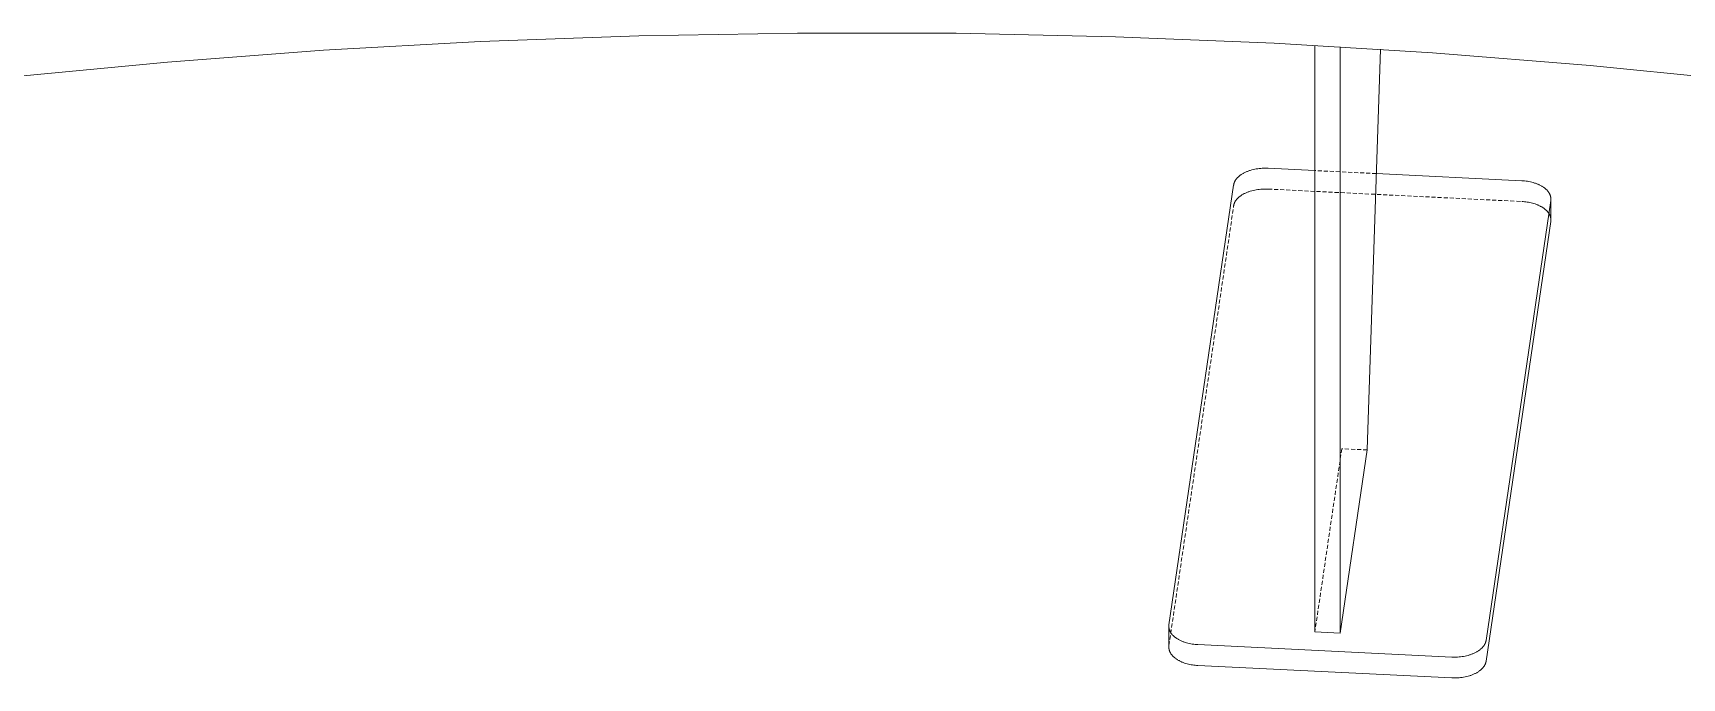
# Model space of a CAD drawing. Header units: millimetres. Extents: x -427 to 4679, y -324 to 2971.
# Drawn here: x 3155 to 3674, y 1145 to 1348 of the extents above; entities that cross this region are included whole.
import ezdxf

# ---------------------------------------------------------------- set-up
doc = ezdxf.new("R2010")
doc.units = ezdxf.units.MM
doc.linetypes.add('HIDDEN', pattern=[1.905, 1.27, -0.635])
doc.layers.add('ZANO_R', color=7, linetype='Continuous', lineweight=0)
doc.layers.add('ZANO_R_przerywana', color=7, linetype='HIDDEN', lineweight=0)

msp = doc.modelspace()

# ---------------------------------------------------------------- linework, layer by layer
at = {"layer": 'ZANO_R'}
for p, q in [((3395.6, 1347.89), (3345.75, 1347.03)), ((3445.55, 1347.79), (3395.6, 1347.89)), ((3495.52, 1346.72), (3445.55, 1347.79)), ((3246.72, 1342.46), (3197.68, 1338.77)), ((3296.1, 1345.22), (3246.72, 1342.46)), ((3345.75, 1347.03), (3296.1, 1345.22)), ((3545.42, 1344.68), (3495.52, 1346.72)), ((3595.19, 1341.68), (3545.42, 1344.68)), ((3558.2, 1159.84), (3558.2, 1344)), ((3566.17, 1159.45), (3566.17, 1343.55)), ((3578.8, 1342.78), (3574.63, 1216.98)), ((3197.68, 1338.77), (3149.07, 1334.17)), ((3644.72, 1337.72), (3595.19, 1341.68)), ((3693.94, 1332.82), (3644.72, 1337.72)), ((3532.74, 1300.48), (3532.73, 1300.41)), ((3532.76, 1300.54), (3532.74, 1300.48)), ((3532.77, 1300.61), (3532.76, 1300.54)), ((3532.79, 1300.67), (3532.77, 1300.61)), ((3532.81, 1300.74), (3532.79, 1300.67)), ((3532.84, 1300.8), (3532.81, 1300.74)), ((3532.86, 1300.87), (3532.84, 1300.8)), ((3532.88, 1300.93), (3532.86, 1300.87)), ((3532.91, 1301), (3532.88, 1300.93)), ((3532.94, 1301.06), (3532.91, 1301)), ((3532.97, 1301.13), (3532.94, 1301.06)), ((3533, 1301.19), (3532.97, 1301.13)), ((3533.03, 1301.26), (3533, 1301.19)), ((3533.06, 1301.33), (3533.03, 1301.26)), ((3533.1, 1301.39), (3533.06, 1301.33)), ((3533.13, 1301.46), (3533.1, 1301.39)), ((3533.21, 1301.59), (3533.13, 1301.46)), ((3533.3, 1301.72), (3533.21, 1301.59)), ((3533.38, 1301.85), (3533.3, 1301.72)), ((3533.48, 1301.98), (3533.38, 1301.85)), ((3533.58, 1302.11), (3533.48, 1301.98)), ((3533.69, 1302.24), (3533.58, 1302.11)), ((3533.8, 1302.37), (3533.69, 1302.24)), ((3533.92, 1302.49), (3533.8, 1302.37)), ((3534.05, 1302.62), (3533.92, 1302.49)), ((3534.18, 1302.74), (3534.05, 1302.62)), ((3534.32, 1302.87), (3534.18, 1302.74)), ((3534.46, 1302.99), (3534.32, 1302.87)), ((3534.61, 1303.11), (3534.46, 1302.99)), ((3534.76, 1303.22), (3534.61, 1303.11)), ((3534.93, 1303.34), (3534.76, 1303.22)), ((3535.09, 1303.45), (3534.93, 1303.34)), ((3535.26, 1303.56), (3535.09, 1303.45)), ((3535.44, 1303.67), (3535.26, 1303.56)), ((3535.62, 1303.78), (3535.44, 1303.67)), ((3535.81, 1303.88), (3535.62, 1303.78)), ((3536, 1303.98), (3535.81, 1303.88)), ((3536.19, 1304.08), (3536, 1303.98)), ((3536.39, 1304.18), (3536.19, 1304.08)), ((3536.6, 1304.27), (3536.39, 1304.18)), ((3536.81, 1304.36), (3536.6, 1304.27)), ((3537.02, 1304.44), (3536.81, 1304.36)), ((3537.23, 1304.52), (3537.02, 1304.44)), ((3537.45, 1304.6), (3537.23, 1304.52)), ((3537.67, 1304.68), (3537.45, 1304.6)), ((3537.9, 1304.75), (3537.67, 1304.68)), ((3538.35, 1304.88), (3537.9, 1304.75)), ((3538.82, 1305), (3538.35, 1304.88)), ((3539.29, 1305.11), (3538.82, 1305)), ((3539.76, 1305.2), (3539.29, 1305.11)), ((3540.24, 1305.27), (3539.76, 1305.2)), ((3540.71, 1305.33), (3540.24, 1305.27)), ((3541.19, 1305.38), (3540.71, 1305.33)), ((3541.66, 1305.41), (3541.19, 1305.38)), ((3542.13, 1305.43), (3541.66, 1305.41)), ((3542.59, 1305.44), (3542.13, 1305.43)), ((3543.04, 1305.44), (3542.59, 1305.44)), ((3543.49, 1305.42), (3543.04, 1305.44)), ((3558.2, 1304.7), (3543.49, 1305.42)), ((3623.2, 1301.51), (3577.51, 1303.75)), ((3623.64, 1301.48), (3623.2, 1301.51)), ((3624.09, 1301.44), (3623.64, 1301.48)), ((3624.55, 1301.39), (3624.09, 1301.44)), ((3625, 1301.33), (3624.55, 1301.39)), ((3625.46, 1301.25), (3625, 1301.33)), ((3625.91, 1301.15), (3625.46, 1301.25)), ((3626.36, 1301.05), (3625.91, 1301.15)), ((3626.81, 1300.93), (3626.36, 1301.05)), ((3627.25, 1300.79), (3626.81, 1300.93)), ((3627.47, 1300.72), (3627.25, 1300.79)), ((3627.68, 1300.64), (3627.47, 1300.72)), ((3627.9, 1300.56), (3627.68, 1300.64)), ((3628.11, 1300.48), (3627.9, 1300.56)), ((3628.31, 1300.39), (3628.11, 1300.48)), ((3532.68, 1300.16), (3512.36, 1162.09)), ((3532.69, 1300.22), (3532.68, 1300.16)), ((3532.7, 1300.28), (3532.69, 1300.22)), ((3532.71, 1300.35), (3532.7, 1300.28)), ((3532.73, 1300.41), (3532.71, 1300.35)), ((3628.52, 1300.31), (3628.31, 1300.39)), ((3628.72, 1300.21), (3628.52, 1300.31)), ((3628.91, 1300.12), (3628.72, 1300.21)), ((3629.1, 1300.02), (3628.91, 1300.12)), ((3629.29, 1299.92), (3629.1, 1300.02)), ((3629.48, 1299.81), (3629.29, 1299.92)), ((3629.65, 1299.7), (3629.48, 1299.81)), ((3629.83, 1299.59), (3629.65, 1299.7)), ((3630, 1299.48), (3629.83, 1299.59)), ((3630.16, 1299.36), (3630, 1299.48)), ((3630.32, 1299.25), (3630.16, 1299.36)), ((3630.48, 1299.13), (3630.32, 1299.25)), ((3630.62, 1299), (3630.48, 1299.13)), ((3630.77, 1298.88), (3630.62, 1299)), ((3630.9, 1298.75), (3630.77, 1298.88)), ((3631.03, 1298.63), (3630.9, 1298.75)), ((3631.16, 1298.5), (3631.03, 1298.63)), ((3631.28, 1298.37), (3631.16, 1298.5)), ((3631.39, 1298.23), (3631.28, 1298.37)), ((3631.49, 1298.1), (3631.39, 1298.23)), ((3631.59, 1297.97), (3631.49, 1298.1)), ((3631.69, 1297.83), (3631.59, 1297.97)), ((3631.73, 1297.76), (3631.69, 1297.83)), ((3631.77, 1297.69), (3631.73, 1297.76)), ((3631.82, 1297.63), (3631.77, 1297.69)), ((3631.86, 1297.56), (3631.82, 1297.63)), ((3631.89, 1297.49), (3631.86, 1297.56)), ((3631.93, 1297.42), (3631.89, 1297.49)), ((3631.97, 1297.35), (3631.93, 1297.42)), ((3632, 1297.28), (3631.97, 1297.35)), ((3632.03, 1297.21), (3632, 1297.28)), ((3632.06, 1297.15), (3632.03, 1297.21)), ((3632.09, 1297.08), (3632.06, 1297.15)), ((3632.12, 1297.01), (3632.09, 1297.08)), ((3632.14, 1296.94), (3632.12, 1297.01)), ((3632.17, 1296.87), (3632.14, 1296.94)), ((3632.19, 1296.8), (3632.17, 1296.87)), ((3632.21, 1296.73), (3632.19, 1296.8)), ((3632.23, 1296.66), (3632.21, 1296.73)), ((3632.25, 1296.6), (3632.23, 1296.66)), ((3632.26, 1296.53), (3632.25, 1296.6)), ((3632.28, 1296.46), (3632.26, 1296.53)), ((3632.29, 1296.39), (3632.28, 1296.46)), ((3632.31, 1296.32), (3632.29, 1296.39)), ((3632.32, 1296.26), (3632.31, 1296.32)), ((3632.33, 1296.19), (3632.32, 1296.26)), ((3632.32, 1295.27), (3632.33, 1295.33)), ((3632.33, 1296.12), (3632.33, 1296.19)), ((3632.34, 1296.05), (3632.33, 1296.12)), ((3632.33, 1295.4), (3632.34, 1295.46)), ((3632.33, 1295.33), (3632.33, 1295.4)), ((3632.35, 1295.99), (3632.34, 1296.05)), ((3632.34, 1295.46), (3632.35, 1295.53)), ((3632.35, 1295.92), (3632.35, 1295.99)), ((3632.35, 1295.85), (3632.35, 1295.92)), ((3632.35, 1295.79), (3632.35, 1295.85)), ((3632.35, 1295.72), (3632.35, 1295.79)), ((3632.35, 1295.66), (3632.35, 1295.72)), ((3632.35, 1295.66), (3632.35, 1289.23)), ((3632.35, 1295.59), (3632.35, 1295.66)), ((3632.35, 1295.53), (3632.35, 1295.59)), ((3612, 1157.2), (3632.32, 1295.27)), ((3632.32, 1288.74), (3612, 1150.67)), ((3632.32, 1288.74), (3632.33, 1288.83)), ((3632.33, 1288.83), (3632.34, 1288.93)), ((3632.34, 1288.93), (3632.35, 1289.03)), ((3632.35, 1289.13), (3632.35, 1289.23)), ((3632.35, 1289.03), (3632.35, 1289.13)), ((3574.63, 1216.98), (3566.17, 1159.45)), ((3512.32, 1161.64), (3512.33, 1161.7)), ((3512.32, 1161.57), (3512.32, 1161.64)), ((3512.32, 1155.07), (3512.32, 1161.57)), ((3512.33, 1161.5), (3512.32, 1161.57)), ((3512.33, 1161.83), (3512.34, 1161.9)), ((3512.33, 1161.77), (3512.33, 1161.83)), ((3512.33, 1161.7), (3512.33, 1161.77)), ((3512.33, 1161.44), (3512.33, 1161.5)), ((3512.33, 1161.37), (3512.33, 1161.44)), ((3512.34, 1161.3), (3512.33, 1161.37)), ((3512.34, 1161.96), (3512.35, 1162.03)), ((3512.34, 1161.9), (3512.34, 1161.96)), ((3512.34, 1161.24), (3512.34, 1161.3)), ((3512.35, 1161.17), (3512.34, 1161.24)), ((3512.35, 1162.03), (3512.36, 1162.09)), ((3512.36, 1161.1), (3512.35, 1161.17)), ((3512.37, 1161.03), (3512.36, 1161.1)), ((3512.38, 1160.97), (3512.37, 1161.03)), ((3512.4, 1160.9), (3512.38, 1160.97)), ((3512.41, 1160.83), (3512.4, 1160.9)), ((3512.43, 1160.76), (3512.41, 1160.83)), ((3512.45, 1160.69), (3512.43, 1160.76)), ((3512.47, 1160.63), (3512.45, 1160.69)), ((3512.49, 1160.56), (3512.47, 1160.63)), ((3512.51, 1160.49), (3512.49, 1160.56)), ((3512.54, 1160.42), (3512.51, 1160.49)), ((3512.56, 1160.35), (3512.54, 1160.42)), ((3512.59, 1160.28), (3512.56, 1160.35)), ((3512.62, 1160.21), (3512.59, 1160.28)), ((3512.65, 1160.14), (3512.62, 1160.21)), ((3512.68, 1160.08), (3512.65, 1160.14)), ((3512.71, 1160.01), (3512.68, 1160.08)), ((3512.75, 1159.94), (3512.71, 1160.01)), ((3512.78, 1159.87), (3512.75, 1159.94)), ((3512.82, 1159.8), (3512.78, 1159.87)), ((3512.86, 1159.73), (3512.82, 1159.8)), ((3512.9, 1159.66), (3512.86, 1159.73)), ((3512.95, 1159.6), (3512.9, 1159.66)), ((3512.99, 1159.53), (3512.95, 1159.6)), ((3513.08, 1159.39), (3512.99, 1159.53)), ((3513.18, 1159.26), (3513.08, 1159.39)), ((3513.29, 1159.13), (3513.18, 1159.26)), ((3513.4, 1158.99), (3513.29, 1159.13)), ((3513.52, 1158.86), (3513.4, 1158.99)), ((3513.65, 1158.73), (3513.52, 1158.86)), ((3513.78, 1158.6), (3513.65, 1158.73)), ((3513.91, 1158.48), (3513.78, 1158.6)), ((3514.06, 1158.35), (3513.91, 1158.48)), ((3514.2, 1158.23), (3514.06, 1158.35)), ((3514.36, 1158.11), (3514.2, 1158.23)), ((3514.52, 1157.99), (3514.36, 1158.11)), ((3514.68, 1157.88), (3514.52, 1157.99)), ((3514.85, 1157.77), (3514.68, 1157.88)), ((3515.02, 1157.66), (3514.85, 1157.77)), ((3515.2, 1157.55), (3515.02, 1157.66)), ((3515.39, 1157.44), (3515.2, 1157.55)), ((3515.57, 1157.34), (3515.39, 1157.44)), ((3515.77, 1157.24), (3515.57, 1157.34)), ((3515.96, 1157.15), (3515.77, 1157.24)), ((3516.16, 1157.05), (3515.96, 1157.15)), ((3516.37, 1156.96), (3516.16, 1157.05)), ((3516.57, 1156.88), (3516.37, 1156.96)), ((3516.78, 1156.79), (3516.57, 1156.88)), ((3517, 1156.72), (3516.78, 1156.79)), ((3517.21, 1156.64), (3517, 1156.72)), ((3517.43, 1156.57), (3517.21, 1156.64)), ((3517.87, 1156.43), (3517.43, 1156.57)), ((3518.32, 1156.31), (3517.87, 1156.43)), ((3518.77, 1156.2), (3518.32, 1156.31)), ((3519.22, 1156.11), (3518.77, 1156.2)), ((3519.68, 1156.03), (3519.22, 1156.11)), ((3520.13, 1155.97), (3519.68, 1156.03)), ((3520.59, 1155.92), (3520.13, 1155.97)), ((3521.03, 1155.88), (3520.59, 1155.92)), ((3521.48, 1155.85), (3521.03, 1155.88)), ((3521.48, 1155.85), (3601.19, 1151.94)), ((3558.2, 1159.84), (3566.17, 1159.45)), ((3611.2, 1155.38), (3611.29, 1155.51)), ((3611.29, 1155.51), (3611.38, 1155.64)), ((3611.38, 1155.64), (3611.47, 1155.77)), ((3611.47, 1155.77), (3611.54, 1155.9)), ((3611.54, 1155.9), (3611.58, 1155.97)), ((3611.58, 1155.97), (3611.62, 1156.03)), ((3611.62, 1156.03), (3611.65, 1156.1)), ((3611.65, 1156.1), (3611.68, 1156.16)), ((3611.68, 1156.16), (3611.71, 1156.23)), ((3611.71, 1156.23), (3611.74, 1156.29)), ((3611.74, 1156.29), (3611.77, 1156.36)), ((3611.77, 1156.36), (3611.79, 1156.43)), ((3611.79, 1156.43), (3611.82, 1156.49)), ((3611.82, 1156.49), (3611.84, 1156.56)), ((3611.84, 1156.56), (3611.86, 1156.62)), ((3611.86, 1156.62), (3611.88, 1156.69)), ((3611.88, 1156.69), (3611.9, 1156.75)), ((3611.9, 1156.75), (3611.92, 1156.82)), ((3611.92, 1156.82), (3611.94, 1156.88)), ((3611.94, 1156.88), (3611.95, 1156.95)), ((3611.95, 1156.95), (3611.97, 1157.01)), ((3611.97, 1157.01), (3611.98, 1157.07)), ((3611.98, 1157.07), (3611.99, 1157.14)), ((3611.99, 1157.14), (3612, 1157.2)), ((3512.32, 1155.07), (3512.33, 1155.01)), ((3512.33, 1155.01), (3512.33, 1154.94)), ((3512.33, 1154.94), (3512.33, 1154.88)), ((3512.33, 1154.88), (3512.33, 1154.82)), ((3512.33, 1154.82), (3512.34, 1154.76)), ((3512.34, 1154.76), (3512.35, 1154.69)), ((3512.35, 1154.69), (3512.35, 1154.63)), ((3512.35, 1154.63), (3512.36, 1154.57)), ((3512.36, 1154.57), (3512.37, 1154.5)), ((3512.37, 1154.5), (3512.38, 1154.44)), ((3512.38, 1154.44), (3512.4, 1154.37)), ((3512.4, 1154.37), (3512.41, 1154.31)), ((3512.41, 1154.31), (3512.43, 1154.25)), ((3512.43, 1154.25), (3512.44, 1154.18)), ((3512.44, 1154.18), (3512.46, 1154.12)), ((3512.46, 1154.12), (3512.48, 1154.05)), ((3512.48, 1154.05), (3512.5, 1153.99)), ((3512.5, 1153.99), (3512.52, 1153.92)), ((3512.52, 1153.92), (3512.55, 1153.86)), ((3512.55, 1153.86), (3512.57, 1153.79)), ((3512.57, 1153.79), (3512.6, 1153.73)), ((3512.6, 1153.73), (3512.63, 1153.66)), ((3512.63, 1153.66), (3512.65, 1153.6)), ((3512.65, 1153.6), (3512.68, 1153.53)), ((3512.68, 1153.53), (3512.72, 1153.47)), ((3512.72, 1153.47), (3512.75, 1153.41)), ((3512.75, 1153.41), (3512.82, 1153.28)), ((3512.82, 1153.28), (3512.89, 1153.15)), ((3512.89, 1153.15), (3512.98, 1153.02)), ((3512.98, 1153.02), (3513.06, 1152.89)), ((3513.06, 1152.89), (3513.15, 1152.77)), ((3513.15, 1152.77), (3513.25, 1152.64)), ((3513.25, 1152.64), (3513.36, 1152.51)), ((3513.36, 1152.51), (3513.47, 1152.39)), ((3513.47, 1152.39), (3513.58, 1152.27)), ((3513.58, 1152.27), (3513.7, 1152.15)), ((3513.7, 1152.15), (3513.82, 1152.03)), ((3513.82, 1152.03), (3513.95, 1151.91)), ((3513.95, 1151.91), (3514.09, 1151.79)), ((3514.09, 1151.79), (3514.23, 1151.68)), ((3514.23, 1151.68), (3514.38, 1151.57)), ((3514.38, 1151.57), (3514.53, 1151.45)), ((3514.53, 1151.45), (3514.68, 1151.35)), ((3514.68, 1151.35), (3514.84, 1151.24)), ((3514.84, 1151.24), (3515, 1151.14)), ((3515, 1151.14), (3515.17, 1151.03)), ((3515.17, 1151.03), (3515.34, 1150.93)), ((3515.34, 1150.93), (3515.52, 1150.84)), ((3515.52, 1150.84), (3515.7, 1150.74)), ((3515.7, 1150.74), (3515.88, 1150.65)), ((3515.88, 1150.65), (3516.07, 1150.56)), ((3516.07, 1150.56), (3516.26, 1150.48)), ((3516.26, 1150.48), (3516.45, 1150.4)), ((3516.45, 1150.4), (3516.65, 1150.32)), ((3516.65, 1150.32), (3516.85, 1150.24)), ((3516.85, 1150.24), (3517.25, 1150.09)), ((3601.19, 1151.94), (3601.64, 1151.92)), ((3601.64, 1151.92), (3602.09, 1151.92)), ((3602.09, 1151.92), (3602.55, 1151.92)), ((3602.55, 1151.92), (3603.02, 1151.95)), ((3603.02, 1151.95), (3603.49, 1151.98)), ((3603.49, 1151.98), (3603.97, 1152.03)), ((3603.97, 1152.03), (3604.44, 1152.09)), ((3604.44, 1152.09), (3604.92, 1152.16)), ((3604.92, 1152.16), (3605.39, 1152.25)), ((3605.39, 1152.25), (3605.86, 1152.36)), ((3605.86, 1152.36), (3606.33, 1152.48)), ((3606.33, 1152.48), (3606.78, 1152.61)), ((3606.78, 1152.61), (3607.01, 1152.68)), ((3607.01, 1152.68), (3607.23, 1152.76)), ((3607.23, 1152.76), (3607.45, 1152.83)), ((3607.45, 1152.83), (3607.66, 1152.92)), ((3607.66, 1152.92), (3607.87, 1153)), ((3607.87, 1153), (3608.08, 1153.09)), ((3608.08, 1153.09), (3608.28, 1153.18)), ((3608.28, 1153.18), (3608.48, 1153.28)), ((3608.48, 1153.28), (3608.68, 1153.38)), ((3608.68, 1153.38), (3608.87, 1153.48)), ((3608.87, 1153.48), (3609.06, 1153.58)), ((3609.06, 1153.58), (3609.24, 1153.69)), ((3609.24, 1153.69), (3609.42, 1153.79)), ((3609.42, 1153.79), (3609.59, 1153.91)), ((3609.59, 1153.91), (3609.75, 1154.02)), ((3609.75, 1154.02), (3609.91, 1154.13)), ((3609.91, 1154.13), (3610.07, 1154.25)), ((3610.07, 1154.25), (3610.22, 1154.37)), ((3610.22, 1154.37), (3610.36, 1154.49)), ((3610.36, 1154.49), (3610.5, 1154.61)), ((3610.5, 1154.61), (3610.63, 1154.74)), ((3610.63, 1154.74), (3610.76, 1154.86)), ((3610.76, 1154.86), (3610.88, 1154.99)), ((3610.88, 1154.99), (3610.99, 1155.12)), ((3610.99, 1155.12), (3611.1, 1155.25)), ((3611.1, 1155.25), (3611.2, 1155.38)), ((3611.88, 1150.16), (3611.9, 1150.22)), ((3611.9, 1150.22), (3611.92, 1150.29)), ((3611.92, 1150.29), (3611.94, 1150.35)), ((3611.94, 1150.35), (3611.95, 1150.41)), ((3611.95, 1150.41), (3611.97, 1150.48)), ((3611.97, 1150.48), (3611.98, 1150.54)), ((3611.98, 1150.54), (3611.99, 1150.61)), ((3611.99, 1150.61), (3612, 1150.67)), ((3517.25, 1150.09), (3517.66, 1149.96)), ((3517.66, 1149.96), (3518.08, 1149.84)), ((3518.08, 1149.84), (3518.5, 1149.73)), ((3518.5, 1149.73), (3518.93, 1149.64)), ((3518.93, 1149.64), (3519.36, 1149.56)), ((3519.36, 1149.56), (3519.79, 1149.48)), ((3519.79, 1149.48), (3520.21, 1149.43)), ((3520.21, 1149.43), (3520.64, 1149.38)), ((3520.64, 1149.38), (3521.06, 1149.34)), ((3521.06, 1149.34), (3521.48, 1149.32)), ((3601.19, 1145.41), (3521.48, 1149.32)), ((3601.19, 1145.41), (3601.64, 1145.39)), ((3601.64, 1145.39), (3602.09, 1145.39)), ((3602.09, 1145.39), (3602.55, 1145.39)), ((3602.55, 1145.39), (3603.02, 1145.41)), ((3603.02, 1145.41), (3603.49, 1145.45)), ((3603.49, 1145.45), (3603.97, 1145.49)), ((3603.97, 1145.49), (3604.44, 1145.55)), ((3604.44, 1145.55), (3604.92, 1145.63)), ((3604.92, 1145.63), (3605.39, 1145.72)), ((3605.39, 1145.72), (3605.86, 1145.82)), ((3605.86, 1145.82), (3606.33, 1145.94)), ((3606.33, 1145.94), (3606.78, 1146.08)), ((3606.78, 1146.08), (3607.01, 1146.15)), ((3607.01, 1146.15), (3607.23, 1146.22)), ((3607.23, 1146.22), (3607.45, 1146.3)), ((3607.45, 1146.3), (3607.66, 1146.38)), ((3607.66, 1146.38), (3607.87, 1146.47)), ((3607.87, 1146.47), (3608.08, 1146.56)), ((3608.08, 1146.56), (3608.28, 1146.65)), ((3608.28, 1146.65), (3608.48, 1146.75)), ((3608.48, 1146.75), (3608.68, 1146.84)), ((3608.68, 1146.84), (3608.87, 1146.94)), ((3608.87, 1146.94), (3609.06, 1147.05)), ((3609.06, 1147.05), (3609.24, 1147.15)), ((3609.24, 1147.15), (3609.42, 1147.26)), ((3609.42, 1147.26), (3609.59, 1147.37)), ((3609.59, 1147.37), (3609.75, 1147.49)), ((3609.75, 1147.49), (3609.91, 1147.6)), ((3609.91, 1147.6), (3610.07, 1147.72)), ((3610.07, 1147.72), (3610.22, 1147.84)), ((3610.22, 1147.84), (3610.36, 1147.96)), ((3610.36, 1147.96), (3610.5, 1148.08)), ((3610.5, 1148.08), (3610.63, 1148.21)), ((3610.63, 1148.21), (3610.76, 1148.33)), ((3610.76, 1148.33), (3610.88, 1148.46)), ((3610.88, 1148.46), (3610.99, 1148.59)), ((3610.99, 1148.59), (3611.1, 1148.72)), ((3611.1, 1148.72), (3611.2, 1148.85)), ((3611.2, 1148.85), (3611.29, 1148.98)), ((3611.29, 1148.98), (3611.38, 1149.11)), ((3611.38, 1149.11), (3611.47, 1149.24)), ((3611.47, 1149.24), (3611.54, 1149.37)), ((3611.54, 1149.37), (3611.58, 1149.43)), ((3611.58, 1149.43), (3611.62, 1149.5)), ((3611.62, 1149.5), (3611.65, 1149.57)), ((3611.65, 1149.57), (3611.68, 1149.63)), ((3611.68, 1149.63), (3611.71, 1149.7)), ((3611.71, 1149.7), (3611.74, 1149.76)), ((3611.74, 1149.76), (3611.77, 1149.83)), ((3611.77, 1149.83), (3611.79, 1149.89)), ((3611.79, 1149.89), (3611.82, 1149.96)), ((3611.82, 1149.96), (3611.84, 1150.02)), ((3611.84, 1150.02), (3611.86, 1150.09)), ((3611.86, 1150.09), (3611.88, 1150.16))]:
    msp.add_line(p, q, dxfattribs=at)
at = {"layer": 'ZANO_R_przerywana'}
for p, q in [((3577.51, 1303.75), (3558.2, 1304.7)), ((3533.38, 1295.32), (3533.3, 1295.19)), ((3533.48, 1295.45), (3533.38, 1295.32)), ((3533.58, 1295.58), (3533.48, 1295.45)), ((3533.69, 1295.71), (3533.58, 1295.58)), ((3533.8, 1295.84), (3533.69, 1295.71)), ((3533.92, 1295.96), (3533.8, 1295.84)), ((3534.05, 1296.09), (3533.92, 1295.96)), ((3534.18, 1296.21), (3534.05, 1296.09)), ((3534.32, 1296.33), (3534.18, 1296.21)), ((3534.46, 1296.46), (3534.32, 1296.33)), ((3534.61, 1296.58), (3534.46, 1296.46)), ((3534.76, 1296.69), (3534.61, 1296.58)), ((3534.93, 1296.81), (3534.76, 1296.69)), ((3535.09, 1296.92), (3534.93, 1296.81)), ((3535.26, 1297.03), (3535.09, 1296.92)), ((3535.44, 1297.14), (3535.26, 1297.03)), ((3535.62, 1297.25), (3535.44, 1297.14)), ((3535.81, 1297.35), (3535.62, 1297.25)), ((3536, 1297.45), (3535.81, 1297.35)), ((3536.19, 1297.55), (3536, 1297.45)), ((3536.39, 1297.64), (3536.19, 1297.55)), ((3536.6, 1297.74), (3536.39, 1297.64)), ((3536.81, 1297.82), (3536.6, 1297.74)), ((3537.02, 1297.91), (3536.81, 1297.82)), ((3537.23, 1297.99), (3537.02, 1297.91)), ((3537.45, 1298.07), (3537.23, 1297.99)), ((3537.67, 1298.15), (3537.45, 1298.07)), ((3537.9, 1298.22), (3537.67, 1298.15)), ((3538.35, 1298.35), (3537.9, 1298.22)), ((3538.82, 1298.47), (3538.35, 1298.35)), ((3539.29, 1298.57), (3538.82, 1298.47)), ((3539.76, 1298.66), (3539.29, 1298.57)), ((3540.24, 1298.74), (3539.76, 1298.66)), ((3540.71, 1298.8), (3540.24, 1298.74)), ((3541.19, 1298.85), (3540.71, 1298.8)), ((3541.66, 1298.88), (3541.19, 1298.85)), ((3542.13, 1298.9), (3541.66, 1298.88)), ((3542.59, 1298.91), (3542.13, 1298.9)), ((3543.04, 1298.9), (3542.59, 1298.91)), ((3543.49, 1298.89), (3543.04, 1298.9)), ((3543.49, 1298.89), (3623.2, 1294.98)), ((3512.36, 1155.56), (3532.68, 1293.62)), ((3532.69, 1293.69), (3532.68, 1293.62)), ((3532.7, 1293.75), (3532.69, 1293.69)), ((3532.71, 1293.82), (3532.7, 1293.75)), ((3532.73, 1293.88), (3532.71, 1293.82)), ((3532.74, 1293.94), (3532.73, 1293.88)), ((3532.76, 1294.01), (3532.74, 1293.94)), ((3532.77, 1294.07), (3532.76, 1294.01)), ((3532.79, 1294.14), (3532.77, 1294.07)), ((3532.81, 1294.2), (3532.79, 1294.14)), ((3532.84, 1294.27), (3532.81, 1294.2)), ((3532.86, 1294.34), (3532.84, 1294.27)), ((3532.88, 1294.4), (3532.86, 1294.34)), ((3532.91, 1294.47), (3532.88, 1294.4)), ((3532.94, 1294.53), (3532.91, 1294.47)), ((3532.97, 1294.6), (3532.94, 1294.53)), ((3533, 1294.66), (3532.97, 1294.6)), ((3533.03, 1294.73), (3533, 1294.66)), ((3533.06, 1294.79), (3533.03, 1294.73)), ((3533.1, 1294.86), (3533.06, 1294.79)), ((3533.13, 1294.93), (3533.1, 1294.86)), ((3533.21, 1295.06), (3533.13, 1294.93)), ((3533.3, 1295.19), (3533.21, 1295.06)), ((3623.62, 1294.95), (3623.2, 1294.98)), ((3624.04, 1294.92), (3623.62, 1294.95)), ((3624.46, 1294.87), (3624.04, 1294.92)), ((3624.89, 1294.81), (3624.46, 1294.87)), ((3625.31, 1294.74), (3624.89, 1294.81)), ((3625.74, 1294.66), (3625.31, 1294.74)), ((3626.16, 1294.56), (3625.74, 1294.66)), ((3626.59, 1294.46), (3626.16, 1294.56)), ((3627, 1294.34), (3626.59, 1294.46)), ((3627.41, 1294.21), (3627, 1294.34)), ((3627.82, 1294.06), (3627.41, 1294.21)), ((3628.01, 1293.99), (3627.82, 1294.06)), ((3628.21, 1293.91), (3628.01, 1293.99)), ((3628.4, 1293.82), (3628.21, 1293.91)), ((3628.59, 1293.74), (3628.4, 1293.82)), ((3628.78, 1293.65), (3628.59, 1293.74)), ((3628.96, 1293.56), (3628.78, 1293.65)), ((3629.14, 1293.47), (3628.96, 1293.56)), ((3629.32, 1293.37), (3629.14, 1293.47)), ((3629.49, 1293.27), (3629.32, 1293.37)), ((3629.65, 1293.17), (3629.49, 1293.27)), ((3629.82, 1293.07), (3629.65, 1293.17)), ((3629.98, 1292.96), (3629.82, 1293.07)), ((3630.13, 1292.85), (3629.98, 1292.96)), ((3630.28, 1292.74), (3630.13, 1292.85)), ((3630.43, 1292.63), (3630.28, 1292.74)), ((3630.57, 1292.52), (3630.43, 1292.63)), ((3630.7, 1292.4), (3630.57, 1292.52)), ((3630.83, 1292.29), (3630.7, 1292.4)), ((3630.96, 1292.17), (3630.83, 1292.29)), ((3631.08, 1292.05), (3630.96, 1292.17)), ((3631.2, 1291.92), (3631.08, 1292.05)), ((3631.3, 1291.8), (3631.2, 1291.92)), ((3631.41, 1291.68), (3631.3, 1291.8)), ((3631.51, 1291.55), (3631.41, 1291.68)), ((3631.6, 1291.43), (3631.51, 1291.55)), ((3631.69, 1291.3), (3631.6, 1291.43)), ((3631.77, 1291.17), (3631.69, 1291.3)), ((3631.85, 1291.04), (3631.77, 1291.17)), ((3631.92, 1290.91), (3631.85, 1291.04)), ((3631.98, 1290.79), (3631.92, 1290.91)), ((3632.01, 1290.72), (3631.98, 1290.79)), ((3632.04, 1290.66), (3632.01, 1290.72)), ((3632.07, 1290.59), (3632.04, 1290.66)), ((3632.1, 1290.53), (3632.07, 1290.59)), ((3632.12, 1290.46), (3632.1, 1290.53)), ((3632.15, 1290.4), (3632.12, 1290.46)), ((3632.17, 1290.33), (3632.15, 1290.4)), ((3632.19, 1290.27), (3632.17, 1290.33)), ((3632.21, 1290.21), (3632.19, 1290.27)), ((3632.23, 1290.14), (3632.21, 1290.21)), ((3632.25, 1290.08), (3632.23, 1290.14)), ((3632.26, 1290.01), (3632.25, 1290.08)), ((3632.28, 1289.95), (3632.26, 1290.01)), ((3632.29, 1289.89), (3632.28, 1289.95)), ((3632.3, 1289.82), (3632.29, 1289.89)), ((3632.31, 1289.76), (3632.3, 1289.82)), ((3632.32, 1289.69), (3632.31, 1289.76)), ((3632.33, 1289.63), (3632.32, 1289.69)), ((3632.34, 1289.57), (3632.33, 1289.63)), ((3632.34, 1289.51), (3632.34, 1289.57)), ((3632.35, 1289.44), (3632.34, 1289.51)), ((3632.35, 1289.38), (3632.35, 1289.44)), ((3632.35, 1289.32), (3632.35, 1289.38)), ((3632.35, 1289.26), (3632.35, 1289.32)), ((3566.66, 1217.37), (3558.2, 1159.84)), ((3574.63, 1216.98), (3566.66, 1217.37)), ((3512.35, 1155.46), (3512.34, 1155.36)), ((3512.36, 1155.56), (3512.35, 1155.46)), ((3512.34, 1155.36), (3512.33, 1155.27)), ((3512.33, 1155.27), (3512.33, 1155.17))]:
    msp.add_line(p, q, dxfattribs=at)

doc.saveas('drawing.dxf')
